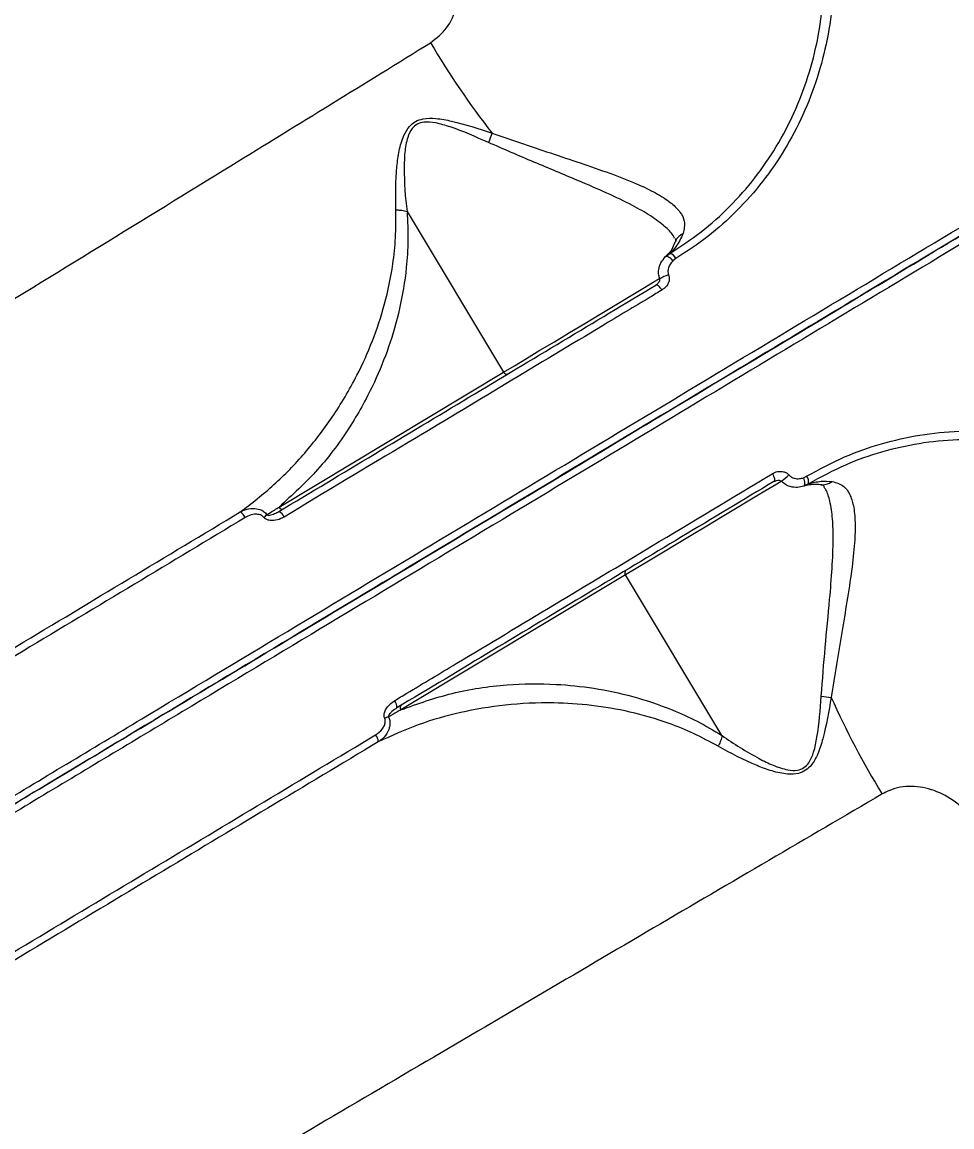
# Model space of a CAD drawing. Header units: millimetres. Extents: x -7245 to 6306, y -6696 to 5973.
# Drawn here: x -3003.4 to -2877.7, y 1886.6 to 2036.1 of the extents above; entities that cross this region are included whole.
import ezdxf

# ---------------------------------------------------------------- set-up
doc = ezdxf.new("R2010")
doc.units = ezdxf.units.MM
for name, color, linetype in [('DIKOM_ОБЪЕКТ', 7, 'Continuous'), ('DIKOM_РАЗМЕР_ЗОНА', 7, 'Continuous'), ('DIKOM_РАЗМЕР_ОБЪЕКТА', 7, 'Continuous')]:
    doc.layers.add(name, color=color, linetype=linetype)
doc.styles.add('style1', font='arial.ttf', dxfattribs={"width": 0.8})
doc.dimstyles.new('1-50', dxfattribs={"dimtxt": 300, "dimasz": 200, "dimexe": 100, "dimexo": 0, "dimgap": 100, "dimtad": 1, "dimtxsty": 'style1', "dimcen": 200, "dimclrd": 7, "dimclre": 7, "dimclrt": 7, "dimadec": 1, "dimazin": 2, "dimtfac": 1, "dimtmove": 0, "dimatfit": 2, "dimfxl": 0, "dimlwd": 25, "dimlwe": 18, "dimarcsym": 0})

# ---------------------------------------------------------------- blocks, each defined once
blk = doc.blocks.new('*D10')
at = {"layer": 'Defpoints', "color": 0, "transparency": 16777216}
for p in [(-4365.71, 2792.53), (4306.16, 475.6), (4306.16, -5965.27)]:
    blk.add_point(p, dxfattribs=at)
at = {"layer": 'DIKOM_РАЗМЕР_ОБЪЕКТА', "color": 7, "lineweight": 18, "transparency": 16777216}
for p, q in [((-4365.71, 2792.53), (-4365.71, -6065.27)), ((4306.16, 475.6), (4306.16, -6065.27))]:
    blk.add_line(p, q, dxfattribs=at)
at = {"layer": 'DIKOM_РАЗМЕР_ОБЪЕКТА', "color": 7, "lineweight": 25, "transparency": 16777216}
blk.add_line((-4165.71, -5965.27), (4106.16, -5965.27), dxfattribs=at)
at = {"layer": 'DIKOM_РАЗМЕР_ОБЪЕКТА', "color": 7, "transparency": 16777216}
for points in [[(-4165.71, -5931.93), (-4165.71, -5998.6), (-4365.71, -5965.27)], [(4106.16, -5931.93), (4106.16, -5998.6), (4306.16, -5965.27)]]:
    blk.add_solid(points, dxfattribs=at)
at = {"layer": 'DIKOM_РАЗМЕР_ОБЪЕКТА', "color": 7, "transparency": 16777216, "insert": (-85.78, -5712.1), "char_height": 300, "attachment_point": 5, "style": 'style1'}
blk.add_mtext('8650', dxfattribs=at)
blk = doc.blocks.new('*D11')
at = {"layer": 'Defpoints', "color": 0, "transparency": 16777216}
for p in [(-3472.32, 4472.83), (-6199.73, -2928.86), (1850.21, -2928.86)]:
    blk.add_point(p, dxfattribs=at)
at = {"layer": 'DIKOM_РАЗМЕР_ОБЪЕКТА', "color": 7, "lineweight": 18, "transparency": 16777216}
for p, q in [((-3472.32, 4472.83), (-6299.73, 4472.83)), ((1850.21, -2928.86), (-6299.73, -2928.86))]:
    blk.add_line(p, q, dxfattribs=at)
at = {"layer": 'DIKOM_РАЗМЕР_ОБЪЕКТА', "color": 7, "lineweight": 25, "transparency": 16777216}
blk.add_line((-6199.73, 4272.83), (-6199.73, -2728.86), dxfattribs=at)
at = {"layer": 'DIKOM_РАЗМЕР_ОБЪЕКТА', "color": 7, "transparency": 16777216}
for points in [[(-6233.06, 4272.83), (-6166.39, 4272.83), (-6199.73, 4472.83)], [(-6233.06, -2728.86), (-6166.39, -2728.86), (-6199.73, -2928.86)]]:
    blk.add_solid(points, dxfattribs=at)
at = {"layer": 'DIKOM_РАЗМЕР_ОБЪЕКТА', "color": 7, "transparency": 16777216, "insert": (-6452.9, 984.54), "char_height": 300, "attachment_point": 5, "rotation": 90, "style": 'style1'}
blk.add_mtext('7400', dxfattribs=at)
blk = doc.blocks.new('*D13')
at = {"layer": 'Defpoints', "color": 0, "transparency": 16777216}
for p in [(-4231.86, 5972.83), (-6795, -4928.88), (1792.4, -4928.88)]:
    blk.add_point(p, dxfattribs=at)
at = {"layer": 'DIKOM_РАЗМЕР_ЗОНА', "color": 7, "lineweight": 18, "transparency": 16777216}
for p, q in [((-4231.86, 5972.83), (-6895, 5972.83)), ((1792.4, -4928.88), (-6895, -4928.88))]:
    blk.add_line(p, q, dxfattribs=at)
at = {"layer": 'DIKOM_РАЗМЕР_ЗОНА', "color": 7, "lineweight": 25, "transparency": 16777216}
blk.add_line((-6795, 5772.83), (-6795, -4728.88), dxfattribs=at)
at = {"layer": 'DIKOM_РАЗМЕР_ЗОНА', "color": 7, "transparency": 16777216}
for points in [[(-6828.33, 5772.83), (-6761.67, 5772.83), (-6795, 5972.83)], [(-6828.33, -4728.88), (-6761.67, -4728.88), (-6795, -4928.88)]]:
    blk.add_solid(points, dxfattribs=at)
at = {"layer": 'DIKOM_РАЗМЕР_ЗОНА', "color": 7, "transparency": 16777216, "insert": (-7048.17, 972.94), "char_height": 300, "attachment_point": 5, "rotation": 90, "style": 'style1'}
blk.add_mtext('10900', dxfattribs=at)

msp = doc.modelspace()

# ---------------------------------------------------------------- linework, layer by layer
at = {"layer": 'DIKOM_ОБЪЕКТ', "color": 7, "linetype": 'Continuous', "lineweight": 15}
for p, q in [((-2951.37, 2010.431), (-2938.322, 1988.716)), ((-2916.413, 2004.344), (-2915.837, 2004.768)), ((-2915.035, 2004.078), (-2915.418, 2003.789)), ((-2968.698, 1970.465), (-2938.322, 1988.716)), ((-2897.78, 1974.434), (-2897.345, 1974.637)), ((-2897.112, 1973.605), (-2897.756, 1973.296)), ((-2921.841, 1961.287), (-2952.217, 1943.035)), ((-2908.794, 1939.572), (-2921.841, 1961.287))]:
    msp.add_line(p, q, dxfattribs=at)
at = {"layer": 'DIKOM_ОБЪЕКТ', "color": 7, "linetype": 'Continuous', "lineweight": 15, "flags": 128}
for points in [[(-2915.418, 2003.789), (-2915.56, 2003.94), (-2915.709, 2004.077), (-2915.859, 2004.194), (-2916.004, 2004.286), (-2916.137, 2004.35), (-2916.252, 2004.381), (-2916.346, 2004.379), (-2916.413, 2004.344)], [(-2938.322, 1988.716), (-2936.876, 1989.586), (-2935.225, 1990.578), (-2933.405, 1991.671), (-2931.456, 1992.842), (-2929.421, 1994.065), (-2927.342, 1995.314), (-2925.266, 1996.561), (-2923.238, 1997.78), (-2921.3, 1998.944), (-2919.496, 2000.028), (-2917.865, 2001.009), (-2917.139, 2001.445)], [(-2916.916, 1999.82), (-2917.022, 1999.985), (-2917.136, 2000.136), (-2917.254, 2000.269), (-2917.37, 2000.378), (-2917.481, 2000.457), (-2917.581, 2000.506), (-2917.668, 2000.521), (-2917.737, 2000.502)], [(-2901.988, 1974.975), (-2901.892, 1974.804), (-2901.812, 1974.632), (-2901.75, 1974.466), (-2901.709, 1974.312), (-2901.69, 1974.177), (-2901.694, 1974.066), (-2901.722, 1973.982), (-2901.771, 1973.93)], [(-2900.643, 1974.024), (-2901.384, 1973.579), (-2903.015, 1972.599), (-2904.819, 1971.515), (-2906.756, 1970.351), (-2908.785, 1969.132), (-2910.861, 1967.885), (-2912.939, 1966.636), (-2914.975, 1965.413), (-2916.924, 1964.242), (-2918.743, 1963.148), (-2920.395, 1962.156), (-2921.841, 1961.287)], [(-2897.78, 1974.434), (-2897.713, 1974.238), (-2897.662, 1974.042), (-2897.629, 1973.854), (-2897.616, 1973.683), (-2897.622, 1973.536), (-2897.649, 1973.42), (-2897.694, 1973.338), (-2897.756, 1973.296)]]:
    msp.add_lwpolyline(points, dxfattribs=at)
at = {"layer": 'DIKOM_ОБЪЕКТ', "color": 7, "linetype": 'Continuous', "lineweight": 15}
for centre, radius, start, end in [((-2359.315, 2317.953), 580.869, 185.999927, 210.901446), ((-2359.315, 2317.953), 580.367, 186.010894, 210.901446), ((-2359.315, 2317.953), 579.133, 186.037702, 210.901152), ((-2854.679, 2087.868), 108.277, 210.26948, 218.09792), ((-2904.397, 2006.829), 38.238, 158.14974, 160.19132), ((-2916.087, 2003.667), 1.13, 21.33102, 77.20042), ((-2914.287, 1996.3), 5.839, 107.12576, 120.44487), ((-2937.91, 1988.905), 0.454, 204.5556, 292.81349), ((-2903.904, 1979.001), 5.906, 301.63949, 314.80415), ((-2898.202, 1973.901), 1.129, 344.7716, 40.67792), ((-2968.285, 1970.654), 0.455, 204.65066, 292.74985), ((-2974.814, 1968.37), 1.664, 23.55785, 59.18767), ((-2982.926, 1984.076), 19.315, 309.04924, 310.73433), ((-2969.3, 1968.63), 1.372, 20.86881, 64.7998), ((-2921.48, 1961.563), 0.455, 129.26325, 217.30192), ((-2889.982, 1982.332), 37.828, 261.81077, 263.87452), ((-2795.059, 1988.573), 108.241, 203.9002, 211.73119), ((-2954.123, 1943.365), 1.375, 357.23582, 41.06534), ((-2951.856, 1943.311), 0.454, 129.21691, 217.43415), ((-2946.975, 1924.342), 19.038, 111.27654, 112.98689), ((-2956.938, 1938.619), 1.664, 2.81823, 38.43207)]:
    msp.add_arc(centre, radius, start, end, dxfattribs=at)
for points, knots in [([(-2915.837, 2004.768), (-2914.4, 2005.714), (-2911.523, 2007.608), (-2907.694, 2011.064), (-2904.276, 2014.918), (-2901.359, 2019.183), (-2898.947, 2023.782), (-2897.066, 2028.677), (-2895.75, 2033.818), (-2895.007, 2039.138), (-2894.779, 2044.905), (-2895.209, 2048.887), (-2895.442, 2051.048)], [0, 0, 0, 0, 0.09777, 0.1958536, 0.293632, 0.3914613, 0.489595, 0.5874243, 0.6858949, 0.7846825, 0.8831547, 1, 1, 1, 1]), ([(-2894.144, 2051.304), (-2893.909, 2049.101), (-2893.474, 2045.039), (-2893.714, 2039.157), (-2894.48, 2033.731), (-2895.83, 2028.485), (-2897.758, 2023.491), (-2900.228, 2018.797), (-2903.213, 2014.444), (-2906.709, 2010.51), (-2910.624, 2006.979), (-2913.566, 2005.044), (-2915.035, 2004.078)], [0, 0, 0, 0, 0.1166805, 0.2150832, 0.3137966, 0.4121987, 0.510061, 0.6082234, 0.7060814, 0.8039499, 0.9021293, 1, 1, 1, 1]), ([(-2948.194, 2033.289), (-2947.417, 2033.908), (-2945.839, 2035.166), (-2944.552, 2038.121), (-2944.236, 2041.429), (-2944.762, 2044.081), (-2945.369, 2045.492), (-2945.522, 2045.848)], [0, 0, 0, 0, 0.2187225, 0.4447852, 0.6794096, 0.9191896, 1, 1, 1, 1]), ([(-3387.375, 1765.684), (-3386.289, 1766.34), (-3384.115, 1767.656), (-3379.56, 1770.414), (-3374.085, 1773.729), (-3367.625, 1777.64), (-3360.232, 1782.118), (-3351.915, 1787.155), (-3342.671, 1792.754), (-3332.533, 1798.896), (-3321.543, 1805.556), (-3309.752, 1812.703), (-3297.214, 1820.304), (-3283.959, 1828.343), (-3269.995, 1836.814), (-3255.359, 1845.695), (-3240.106, 1854.955), (-3224.308, 1864.549), (-3208.037, 1874.435), (-3191.334, 1884.589), (-3174.215, 1895.001), (-3156.718, 1905.65), (-3138.909, 1916.495), (-3120.872, 1927.486), (-3102.691, 1938.574), (-3084.407, 1949.735), (-3066.049, 1960.951), (-3047.649, 1972.205), (-3029.278, 1983.453), (-3011.023, 1994.644), (-2992.968, 2005.727), (-2976.496, 2015.853), (-2961.566, 2025.044), (-2952.651, 2030.54), (-2948.194, 2033.289)], [0, 0, 0, 0, 0.0315567, 0.0632127, 0.0949195, 0.1266264, 0.1582827, 0.1898394, 0.2213972, 0.2530545, 0.2847622, 0.3164697, 0.3481268, 0.3796854, 0.4112653, 0.4429441, 0.4746738, 0.5064041, 0.5380837, 0.5696643, 0.6012948, 0.6330253, 0.6648063, 0.6965877, 0.7283186, 0.7599503, 0.7916596, 0.823468, 0.855327, 0.8871864, 0.9189955, 0.9507048, 0.9753528, 1, 1, 1, 1]), ([(-2952.917, 2010.655), (-2952.929, 2012.604), (-2952.945, 2015.246), (-2952.491, 2018.675), (-2951.975, 2020.535), (-2951.204, 2021.909), (-2950.271, 2022.681), (-2949.038, 2023.093), (-2947.357, 2023.084), (-2944.206, 2022.489), (-2941.7, 2021.66), (-2939.888, 2021.06)], [0, 0, 0, 0, 0.2657756, 0.3602908, 0.4543358, 0.5177815, 0.5633097, 0.6085871, 0.6803344, 0.7688809, 1, 1, 1, 1]), ([(-2940.373, 2019.787), (-2942.081, 2020.543), (-2944.425, 2021.58), (-2947.381, 2022.461), (-2948.93, 2022.631), (-2950.055, 2022.322), (-2950.86, 2021.602), (-2951.436, 2020.257), (-2951.738, 2018.438), (-2951.813, 2015.032), (-2951.652, 2012.354), (-2951.379, 2010.443), (-2951.379, 2010.44)], [0, 0, 0, 0, 0.2369943, 0.3252751, 0.3938295, 0.4351317, 0.4764608, 0.5364635, 0.6308598, 0.7257845, 0.9996808, 1, 1, 1, 1]), ([(-2939.888, 2021.06), (-2938.474, 2020.568), (-2935.641, 2019.582), (-2931.457, 2018.194), (-2927.337, 2016.82), (-2923.414, 2015.453), (-2920.054, 2014.118), (-2917.414, 2012.819), (-2915.572, 2011.605), (-2914.398, 2010.388), (-2913.699, 2009.049), (-2913.92, 2008.04), (-2914.046, 2007.465)], [0, 0, 0, 0, 0.1075906, 0.2154969, 0.3229176, 0.4368076, 0.5505766, 0.6441591, 0.7376611, 0.8166144, 0.8955102, 1, 1, 1, 1]), ([(-3397.001, 1695.616), (-3396.954, 1695.644), (-3396.826, 1695.722), (-3395.7, 1696.397), (-3393.359, 1697.805), (-3389.876, 1699.897), (-3385.237, 1702.684), (-3379.425, 1706.177), (-3372.566, 1710.298), (-3364.712, 1715.017), (-3355.93, 1720.294), (-3346.077, 1726.215), (-3335.14, 1732.785), (-3323.134, 1740), (-3310.321, 1747.698), (-3296.766, 1755.843), (-3282.546, 1764.387), (-3267.429, 1773.471), (-3251.429, 1783.084), (-3234.583, 1793.206), (-3217.464, 1803.493), (-3200.168, 1813.884), (-3182.789, 1824.327), (-3164.835, 1835.115), (-3146.342, 1846.227), (-3127.359, 1857.633), (-3108.038, 1869.242), (-3088.435, 1881.021), (-3068.607, 1892.934), (-3048.49, 1905.021), (-3028.143, 1917.247), (-3007.631, 1929.572), (-2987.405, 1941.724), (-2967.531, 1953.667), (-2948.059, 1965.366), (-2928.674, 1977.014), (-2909.446, 1988.567), (-2890.459, 1999.975), (-2873.19, 2010.352), (-2862.471, 2016.792), (-2857.731, 2019.64)], [0, 0, 0, 0, 0.0156515, 0.0421674, 0.0687037, 0.0952198, 0.1225059, 0.1498143, 0.1771006, 0.2036165, 0.2301528, 0.2566687, 0.2839552, 0.3112633, 0.3385495, 0.3650655, 0.3916017, 0.4181179, 0.4454042, 0.4727124, 0.499999, 0.52556, 0.5511395, 0.5767005, 0.6029493, 0.6292178, 0.6554665, 0.6819825, 0.7085191, 0.7350352, 0.7623211, 0.7896296, 0.8169161, 0.8434322, 0.8699687, 0.8964848, 0.923771, 0.951079, 0.9783656, 1, 1, 1, 1]), ([(-2915.223, 2006.839), (-2915.28, 2006.962), (-2915.537, 2007.512), (-2916.586, 2008.527), (-2918.394, 2009.881), (-2921.029, 2011.376), (-2924.326, 2012.954), (-2928.791, 2014.878), (-2934.2, 2017.107), (-2938.314, 2018.893), (-2940.373, 2019.787)], [0, 0, 0, 0, 0.026291, 0.1172115, 0.2270371, 0.3369791, 0.473009, 0.6091678, 0.8044473, 1, 1, 1, 1]), ([(-2856.702, 2017.928), (-2860.124, 2015.871), (-2869.414, 2010.289), (-2885.039, 2000.901), (-2903.657, 1989.713), (-2922.728, 1978.254), (-2942.15, 1966.584), (-2961.837, 1954.755), (-2981.728, 1942.803), (-3001.795, 1930.746), (-3022, 1918.605), (-3042.281, 1906.419), (-3062.541, 1894.245), (-3082.688, 1882.14), (-3102.656, 1870.142), (-3122.408, 1858.273), (-3141.916, 1846.552), (-3161.121, 1835.012), (-3179.936, 1823.707), (-3198.271, 1812.69), (-3216.064, 1801.999), (-3233.275, 1791.658), (-3249.886, 1781.677), (-3265.852, 1772.084), (-3281.099, 1762.922), (-3295.555, 1754.236), (-3309.167, 1746.057), (-3321.896, 1738.409), (-3333.738, 1731.293), (-3344.664, 1724.729), (-3354.624, 1718.744), (-3363.572, 1713.366), (-3371.098, 1708.845), (-3377.356, 1705.085), (-3382.506, 1701.99), (-3386.851, 1699.38), (-3390.375, 1697.262), (-3393.05, 1695.654), (-3394.869, 1694.561), (-3395.807, 1693.998), (-3395.923, 1693.928), (-3395.971, 1693.9)], [0, 0, 0, 0, 0.0156527, 0.0424899, 0.0694114, 0.0963762, 0.1233409, 0.1502626, 0.1770999, 0.203937, 0.2308584, 0.2578234, 0.2847881, 0.3117098, 0.3385469, 0.3653838, 0.3923056, 0.4192702, 0.446235, 0.4731568, 0.4999938, 0.5268307, 0.5537527, 0.5807172, 0.6076821, 0.6346038, 0.6614409, 0.6882778, 0.7151994, 0.7421642, 0.7691288, 0.7960506, 0.8228874, 0.8459667, 0.8691682, 0.8923972, 0.9156264, 0.9388281, 0.9615881, 0.9843479, 1, 1, 1, 1]), ([(-3395.629, 1695.273), (-3395.582, 1695.301), (-3395.453, 1695.378), (-3394.305, 1696.069), (-3391.892, 1697.517), (-3388.347, 1699.649), (-3383.704, 1702.438), (-3377.981, 1705.877), (-3371.185, 1709.96), (-3363.307, 1714.694), (-3354.381, 1720.057), (-3344.444, 1726.028), (-3333.544, 1732.577), (-3321.731, 1739.675), (-3309.032, 1747.305), (-3295.452, 1755.465), (-3281.03, 1764.13), (-3265.82, 1773.27), (-3249.892, 1782.84), (-3233.32, 1792.798), (-3216.15, 1803.114), (-3198.4, 1813.78), (-3180.108, 1824.77), (-3161.339, 1836.048), (-3142.179, 1847.561), (-3122.717, 1859.254), (-3103.012, 1871.095), (-3083.091, 1883.064), (-3062.993, 1895.141), (-3042.781, 1907.285), (-3022.549, 1919.442), (-3002.391, 1931.554), (-2983.636, 1942.823), (-2966.301, 1953.24), (-2950.358, 1962.818), (-2934.592, 1972.292), (-2918.861, 1981.744), (-2903.2, 1991.154), (-2887.656, 2000.494), (-2872.412, 2009.653), (-2862.564, 2015.57), (-2857.643, 2018.527)], [0, 0, 0, 0, 0.0156521, 0.042489, 0.0694107, 0.0963752, 0.12334, 0.1502617, 0.1770987, 0.203936, 0.2308572, 0.2578221, 0.2847867, 0.3117084, 0.3385455, 0.3653826, 0.3923042, 0.4192691, 0.4462335, 0.4731555, 0.4999924, 0.5268298, 0.5537512, 0.580716, 0.6076804, 0.6346023, 0.6614395, 0.6882763, 0.7151979, 0.7421631, 0.7691275, 0.7960494, 0.8228864, 0.8446321, 0.8664006, 0.8881689, 0.9099146, 0.9324238, 0.9549574, 0.9774911, 1, 1, 1, 1]), ([(-2857.643, 2018.527), (-2862.372, 2015.686), (-2872.966, 2009.321), (-2890.004, 1999.083), (-2908.675, 1987.864), (-2927.785, 1976.382), (-2947.232, 1964.697), (-2966.93, 1952.861), (-2986.817, 1940.912), (-3006.866, 1928.865), (-3027.038, 1916.744), (-3047.271, 1904.587), (-3067.471, 1892.45), (-3087.542, 1880.39), (-3107.178, 1868.592), (-3126.347, 1857.074), (-3145.038, 1845.843), (-3163.439, 1834.786), (-3181.473, 1823.951), (-3199.059, 1813.384), (-3216.361, 1802.988), (-3233.32, 1792.798), (-3249.892, 1782.84), (-3265.82, 1773.27), (-3281.031, 1764.13), (-3295.452, 1755.465), (-3309.032, 1747.305), (-3321.731, 1739.675), (-3333.544, 1732.577), (-3344.444, 1726.028), (-3354.381, 1720.057), (-3363.307, 1714.694), (-3370.686, 1710.26), (-3376.713, 1706.638), (-3381.606, 1703.699), (-3385.787, 1701.186), (-3389.287, 1699.084), (-3392.067, 1697.413), (-3394.077, 1696.205), (-3395.357, 1695.436), (-3395.539, 1695.327), (-3395.629, 1695.273)], [0, 0, 0, 0, 0.0216352, 0.0484723, 0.0753935, 0.1023585, 0.1293233, 0.1562448, 0.183082, 0.2099188, 0.2368403, 0.2638052, 0.2907701, 0.3176918, 0.3445288, 0.3703766, 0.3962997, 0.4222617, 0.4482237, 0.4741469, 0.499995, 0.5268318, 0.5537537, 0.5807181, 0.6076827, 0.6346045, 0.6614415, 0.6882785, 0.7151999, 0.7421646, 0.7691291, 0.7960506, 0.8228876, 0.8446334, 0.8664016, 0.8881699, 0.9099155, 0.9324242, 0.9549578, 0.9774915, 1, 1, 1, 1]), ([(-2973.962, 1969.799), (-2972.408, 1970.99), (-2969.3, 1973.375), (-2965.163, 1977.691), (-2961.375, 1982.608), (-2958.343, 1987.719), (-2956.002, 1992.889), (-2954.328, 1997.89), (-2953.347, 2002.617), (-2952.879, 2006.892), (-2952.904, 2009.401), (-2952.917, 2010.655)], [0, 0, 0, 0, 0.1352814, 0.2707783, 0.4060481, 0.549025, 0.6552682, 0.7616666, 0.8676978, 0.933871, 1, 1, 1, 1]), ([(-2951.37, 2010.431), (-2951.311, 2009.132), (-2951.192, 2006.533), (-2951.499, 2002.114), (-2952.305, 1997.237), (-2953.799, 1992.089), (-2955.96, 1986.78), (-2959.08, 1981.127), (-2963.327, 1975.36), (-2966.908, 1972.097), (-2968.698, 1970.465)], [0, 0, 0, 0, 0.0717664, 0.1435713, 0.2576781, 0.3721864, 0.4865159, 0.6397301, 0.8198582, 1, 1, 1, 1]), ([(-2952.917, 2010.655), (-2952.872, 2010.656), (-2952.594, 2010.663), (-2952.033, 2010.631), (-2951.61, 2010.508), (-2951.379, 2010.44)], [0, 0, 0, 0, 0.0792249, 0.4971898, 1, 1, 1, 1]), ([(-2951.379, 2010.44), (-2951.378, 2010.44), (-2951.376, 2010.439), (-2951.373, 2010.436), (-2951.371, 2010.433), (-2951.37, 2010.431)], [0, 0, 0, 0, 0.2408144, 0.5663173, 1, 1, 1, 1]), ([(-2914.046, 2007.465), (-2914.345, 2006.833), (-2914.84, 2005.785), (-2915.553, 2005.057), (-2915.837, 2004.768)], [0, 0, 0, 0, 0.6025787, 1, 1, 1, 1]), ([(-2914.046, 2007.465), (-2914.084, 2007.446), (-2914.292, 2007.339), (-2914.674, 2007.035), (-2915.005, 2006.662), (-2915.068, 2006.386), (-2915.075, 2006.357)], [0, 0, 0, 0, 0.0790679, 0.4432535, 0.9424614, 1, 1, 1, 1]), ([(-2915.104, 2006.365), (-2915.223, 2006.081), (-2915.496, 2005.425), (-2915.933, 2004.799), (-2916.257, 2004.517), (-2916.383, 2004.407)], [0, 0, 0, 0, 0.3197377, 0.7370466, 1, 1, 1, 1]), ([(-2915.182, 2006.86), (-2915.142, 2006.788), (-2915.056, 2006.63), (-2915.079, 2006.575), (-2915.05, 2006.496), (-2915.127, 2006.338), (-2915.141, 2006.308)], [0, 0, 0, 0, 0.2726839, 0.5965159, 0.9229583, 1, 1, 1, 1]), ([(-2917.183, 2001.34), (-2917.241, 2001.509), (-2917.381, 2001.918), (-2917.375, 2002.671), (-2917.1, 2003.571), (-2916.653, 2004.074), (-2916.413, 2004.344)], [0, 0, 0, 0, 0.1616286, 0.3914032, 0.6724077, 1, 1, 1, 1]), ([(-2915.418, 2003.789), (-2915.581, 2003.612), (-2915.876, 2003.291), (-2916.086, 2002.72), (-2916.119, 2002.243), (-2916.039, 2001.985), (-2916.007, 2001.881)], [0, 0, 0, 0, 0.3466879, 0.6312337, 0.8513132, 1, 1, 1, 1]), ([(-2916.007, 2001.881), (-2915.99, 2001.834), (-2915.926, 2001.656), (-2915.897, 2001.289), (-2916.022, 2000.771), (-2916.355, 2000.227), (-2916.723, 1999.96), (-2916.916, 1999.82)], [0, 0, 0, 0, 0.0579881, 0.2245448, 0.4301371, 0.7005394, 1, 1, 1, 1]), ([(-2968.716, 1969.871), (-2964.405, 1972.461), (-2955.782, 1977.643), (-2942.975, 1985.337), (-2930.265, 1992.975), (-2921.913, 1997.993), (-2917.737, 2000.502)], [0, 0, 0, 0, 0.2493097, 0.4986297, 0.7493129, 1, 1, 1, 1]), ([(-2917.282, 2001.395), (-2917.276, 2001.386), (-2917.263, 2001.37), (-2917.247, 2001.338), (-2917.234, 2001.299), (-2917.221, 2001.213), (-2917.248, 2001.045), (-2917.389, 2000.779), (-2917.583, 2000.588), (-2917.731, 2000.508), (-2917.748, 2000.499)], [0, 0, 0, 0, 0.0251371, 0.0494154, 0.0779324, 0.1265622, 0.2790736, 0.5418118, 0.9464085, 1, 1, 1, 1]), ([(-2916.916, 1999.82), (-2917.451, 1999.498), (-2920.127, 1997.89), (-2927.121, 1993.689), (-2937.992, 1987.157), (-2952.324, 1978.547), (-2962.402, 1972.493), (-2968.018, 1969.118)], [0, 0, 0, 0, 0.0321593, 0.1607944, 0.4182854, 0.675778, 1, 1, 1, 1]), ([(-2897.345, 1974.637), (-2895.655, 1975.557), (-2892.404, 1977.325), (-2887.235, 1979.126), (-2882.049, 1980.303), (-2876.732, 1980.842), (-2871.354, 1980.727), (-2865.979, 1979.978), (-2860.672, 1978.614), (-2855.507, 1976.622), (-2850.51, 1974.101), (-2847.394, 1971.973), (-2845.839, 1970.911)], [0, 0, 0, 0, 0.1070826, 0.2059772, 0.3051812, 0.4040745, 0.5033396, 0.6029202, 0.7021777, 0.8013464, 0.9008343, 1, 1, 1, 1]), ([(-2846.674, 1969.885), (-2848.198, 1970.928), (-2851.251, 1973.017), (-2856.147, 1975.495), (-2861.208, 1977.454), (-2866.406, 1978.799), (-2871.67, 1979.54), (-2876.936, 1979.661), (-2882.142, 1979.139), (-2887.219, 1977.992), (-2892.278, 1976.234), (-2895.459, 1974.504), (-2897.112, 1973.605)], [0, 0, 0, 0, 0.0992794, 0.1988766, 0.2981564, 0.3974199, 0.4970042, 0.5962728, 0.6950848, 0.7942228, 0.8930343, 1, 1, 1, 1]), ([(-2953.087, 1944.268), (-2952.528, 1944.603), (-2949.736, 1946.282), (-2942.492, 1950.634), (-2931.425, 1957.285), (-2917.132, 1965.874), (-2907.408, 1971.718), (-2901.988, 1974.975)], [0, 0, 0, 0, 0.0321525, 0.160792, 0.4182812, 0.6757759, 1, 1, 1, 1]), ([(-2901.988, 1974.975), (-2901.93, 1975.008), (-2901.652, 1975.165), (-2901.143, 1975.315), (-2900.539, 1975.287), (-2900.064, 1975.117), (-2899.849, 1974.913), (-2899.741, 1974.81)], [0, 0, 0, 0, 0.0843415, 0.402596, 0.6518629, 0.8255075, 1, 1, 1, 1]), ([(-2899.741, 1974.81), (-2899.629, 1974.705), (-2899.406, 1974.493), (-2898.906, 1974.315), (-2898.345, 1974.277), (-2897.959, 1974.384), (-2897.78, 1974.434)], [0, 0, 0, 0, 0.2096442, 0.4182203, 0.729814, 1, 1, 1, 1]), ([(-2901.771, 1973.93), (-2905.924, 1971.434), (-2914.23, 1966.443), (-2926.916, 1958.821), (-2939.745, 1951.113), (-2948.415, 1945.903), (-2952.75, 1943.298)], [0, 0, 0, 0, 0.2493124, 0.4986245, 0.749315, 1, 1, 1, 1]), ([(-2901.688, 1973.943), (-2901.599, 1973.994), (-2901.401, 1974.111), (-2901.1, 1974.116), (-2900.901, 1974.053), (-2900.821, 1973.994), (-2900.788, 1973.952), (-2900.779, 1973.932), (-2900.774, 1973.922)], [0, 0, 0, 0, 0.3065902, 0.6865082, 0.8665681, 0.9442398, 0.9730268, 1, 1, 1, 1]), ([(-2897.756, 1973.296), (-2898.027, 1973.224), (-2898.62, 1973.067), (-2899.484, 1973.171), (-2900.251, 1973.497), (-2900.594, 1973.846), (-2900.771, 1974.025)], [0, 0, 0, 0, 0.2543947, 0.5586492, 0.7735239, 1, 1, 1, 1]), ([(-2897.697, 1973.309), (-2897.67, 1973.321), (-2897.392, 1973.436), (-2896.767, 1973.543), (-2896.003, 1973.604), (-2895.47, 1973.515), (-2895.354, 1973.496)], [0, 0, 0, 0, 0.0468915, 0.4828788, 0.8878483, 1, 1, 1, 1]), ([(-2897.112, 1973.605), (-2896.556, 1973.756), (-2895.568, 1974.026), (-2894.4, 1973.952), (-2893.89, 1973.919)], [0, 0, 0, 0, 0.5623995, 1, 1, 1, 1]), ([(-2895.427, 1973.496), (-2895.391, 1973.495), (-2895.214, 1973.488), (-2895.152, 1973.415), (-2895.1, 1973.434), (-2894.988, 1973.243), (-2894.951, 1973.182)], [0, 0, 0, 0, 0.0824967, 0.4061854, 0.807911, 1, 1, 1, 1]), ([(-2895.37, 1944.89), (-2895.198, 1947.097), (-2894.849, 1951.57), (-2894.27, 1957.375), (-2893.872, 1962.252), (-2893.716, 1965.89), (-2893.796, 1968.938), (-2894.142, 1971.159), (-2894.543, 1972.569), (-2894.903, 1973.048), (-2894.984, 1973.157)], [0, 0, 0, 0, 0.1931867, 0.3913443, 0.5261014, 0.6638962, 0.7725705, 0.8839431, 0.9737451, 1, 1, 1, 1]), ([(-2895.346, 1973.531), (-2895.319, 1973.524), (-2895.048, 1973.45), (-2894.565, 1973.567), (-2894.117, 1973.762), (-2893.924, 1973.895), (-2893.89, 1973.919)], [0, 0, 0, 0, 0.0540768, 0.5549696, 0.9205637, 1, 1, 1, 1]), ([(-2893.89, 1973.919), (-2893.323, 1973.761), (-2892.329, 1973.483), (-2891.474, 1972.237), (-2890.95, 1970.629), (-2890.745, 1968.432), (-2890.836, 1965.492), (-2891.235, 1961.898), (-2891.869, 1957.793), (-2892.59, 1953.51), (-2893.329, 1949.164), (-2893.789, 1946.2), (-2894.018, 1944.72)], [0, 0, 0, 0, 0.1044874, 0.1833854, 0.2623371, 0.3558409, 0.4494215, 0.5631921, 0.6770813, 0.7845077, 0.892408, 1, 1, 1, 1]), ([(-2973.962, 1969.799), (-2973.792, 1969.886), (-2973.243, 1970.169), (-2972.319, 1970.347), (-2971.399, 1970.202), (-2970.752, 1969.895), (-2970.468, 1969.595), (-2970.322, 1969.441)], [0, 0, 0, 0, 0.1441651, 0.4679914, 0.690133, 0.8402899, 1, 1, 1, 1]), ([(-2970.322, 1969.441), (-2970.205, 1969.514), (-2969.661, 1969.854), (-2969.122, 1970.196), (-2968.698, 1970.465)], [0, 0, 0, 0, 0.2149257, 1, 1, 1, 1]), ([(-3034.418, 1933.44), (-3029.362, 1936.48), (-3019.251, 1942.56), (-3004.102, 1951.671), (-2988.981, 1960.765), (-2978.968, 1966.788), (-2973.962, 1969.799)], [0, 0, 0, 0, 0.2491012, 0.4982018, 0.7491007, 1, 1, 1, 1]), ([(-2973.289, 1969.035), (-2978.27, 1966.039), (-2988.233, 1960.047), (-3003.35, 1950.957), (-3018.568, 1941.805), (-3028.775, 1935.668), (-3033.879, 1932.599)], [0, 0, 0, 0, 0.2491, 0.4981973, 0.749096, 1, 1, 1, 1]), ([(-2970.758, 1969.076), (-2970.85, 1969.167), (-2971.035, 1969.347), (-2971.477, 1969.496), (-2972.123, 1969.513), (-2972.765, 1969.325), (-2973.164, 1969.104), (-2973.289, 1969.035)], [0, 0, 0, 0, 0.1388945, 0.2767464, 0.4966633, 0.8417782, 1, 1, 1, 1]), ([(-2968.018, 1969.118), (-2968.156, 1969.043), (-2968.59, 1968.804), (-2969.295, 1968.608), (-2969.994, 1968.634), (-2970.466, 1968.794), (-2970.66, 1968.982), (-2970.758, 1969.076)], [0, 0, 0, 0, 0.1605276, 0.5082085, 0.731935, 0.86538, 1, 1, 1, 1]), ([(-2970.322, 1969.441), (-2970.301, 1969.426), (-2970.256, 1969.394), (-2970.139, 1969.367), (-2969.915, 1969.371), (-2969.51, 1969.474), (-2969.091, 1969.656), (-2968.807, 1969.818), (-2968.716, 1969.871)], [0, 0, 0, 0, 0.0383166, 0.0818084, 0.1921025, 0.418026, 0.812329, 1, 1, 1, 1]), ([(-2952.217, 1943.035), (-2949.935, 1943.85), (-2945.373, 1945.479), (-2938.287, 1946.522), (-2931.831, 1946.623), (-2926.129, 1946.039), (-2920.883, 1944.941), (-2916.198, 1943.363), (-2912.152, 1941.559), (-2909.913, 1940.235), (-2908.794, 1939.572)], [0, 0, 0, 0, 0.1801427, 0.3602701, 0.513485, 0.6278139, 0.7423218, 0.8564307, 0.9282363, 1, 1, 1, 1]), ([(-2894.018, 1944.72), (-2894.34, 1942.839), (-2894.784, 1940.237), (-2895.737, 1937.176), (-2896.519, 1935.687), (-2897.462, 1934.792), (-2898.582, 1934.33), (-2900.156, 1934.295), (-2902.041, 1934.713), (-2905.282, 1935.921), (-2907.607, 1937.176), (-2909.322, 1938.101)], [0, 0, 0, 0, 0.2311194, 0.3196655, 0.3914013, 0.4366852, 0.4822222, 0.5456544, 0.6397124, 0.7342203, 1, 1, 1, 1]), ([(-2908.789, 1939.56), (-2908.788, 1939.559), (-2907.238, 1938.432), (-2904.938, 1937.019), (-2901.897, 1935.489), (-2900.149, 1934.901), (-2898.691, 1934.778), (-2897.678, 1935.151), (-2896.876, 1935.999), (-2896.3, 1937.446), (-2895.69, 1940.47), (-2895.505, 1943.027), (-2895.37, 1944.89)], [0, 0, 0, 0, 0.0003094, 0.2742198, 0.3691455, 0.4635479, 0.5235454, 0.5648629, 0.6061788, 0.6747269, 0.7630144, 1, 1, 1, 1]), ([(-2909.322, 1938.101), (-2910.424, 1938.701), (-2912.627, 1939.902), (-2916.621, 1941.495), (-2921.256, 1942.848), (-2926.457, 1943.718), (-2932.121, 1944.078), (-2938.057, 1943.8), (-2944.176, 1942.765), (-2949.93, 1941.138), (-2953.495, 1939.513), (-2955.276, 1938.701)], [0, 0, 0, 0, 0.0661272, 0.1323017, 0.2383334, 0.3447278, 0.4509726, 0.5939549, 0.7292187, 0.8647194, 1, 1, 1, 1]), ([(-2954.41, 1941.869), (-2954.429, 1941.921), (-2954.49, 1942.088), (-2954.508, 1942.443), (-2954.371, 1942.941), (-2953.947, 1943.642), (-2953.428, 1944.02), (-2953.087, 1944.268)], [0, 0, 0, 0, 0.0554406, 0.1783381, 0.3495209, 0.5729143, 1, 1, 1, 1]), ([(-2952.75, 1943.298), (-2952.982, 1943.146), (-2953.325, 1942.921), (-2953.683, 1942.562), (-2953.838, 1942.337), (-2953.898, 1942.179), (-2953.886, 1942.103), (-2953.883, 1942.083)], [0, 0, 0, 0, 0.4938927, 0.7307699, 0.8854734, 0.970122, 1, 1, 1, 1]), ([(-2955.634, 1939.654), (-2955.309, 1939.888), (-2954.827, 1940.236), (-2954.436, 1940.883), (-2954.313, 1941.335), (-2954.334, 1941.665), (-2954.392, 1941.821), (-2954.41, 1941.869)], [0, 0, 0, 0, 0.4385188, 0.6486463, 0.8192143, 0.945197, 1, 1, 1, 1]), ([(-2953.883, 1942.083), (-2953.852, 1942.005), (-2953.751, 1941.751), (-2953.677, 1941.237), (-2953.774, 1940.532), (-2954.161, 1939.692), (-2954.719, 1939.077), (-2955.164, 1938.776), (-2955.276, 1938.701)], [0, 0, 0, 0, 0.0635916, 0.2060005, 0.3867952, 0.5938887, 0.8977488, 1, 1, 1, 1]), ([(-2952.217, 1943.035), (-2952.401, 1942.931), (-2952.956, 1942.616), (-2953.512, 1942.296), (-2953.883, 1942.083)], [0, 0, 0, 0, 0.3320415, 1, 1, 1, 1]), ([(-3016.251, 1903.261), (-3011.182, 1906.305), (-3001.044, 1912.392), (-2985.855, 1921.511), (-2970.694, 1930.613), (-2960.654, 1936.64), (-2955.634, 1939.654)], [0, 0, 0, 0, 0.2491023, 0.4982009, 0.7491002, 1, 1, 1, 1]), ([(-2955.276, 1938.701), (-2960.249, 1935.716), (-2970.195, 1929.746), (-2985.287, 1920.687), (-3000.478, 1911.566), (-3010.667, 1905.449), (-3015.762, 1902.391)], [0, 0, 0, 0, 0.2491002, 0.498204, 0.7491019, 1, 1, 1, 1]), ([(-2908.789, 1939.56), (-2908.838, 1939.326), (-2908.927, 1938.894), (-2909.162, 1938.384), (-2909.301, 1938.14), (-2909.322, 1938.101)], [0, 0, 0, 0, 0.4995461, 0.9204531, 1, 1, 1, 1]), ([(-2908.794, 1939.572), (-2908.793, 1939.571), (-2908.791, 1939.568), (-2908.79, 1939.563), (-2908.79, 1939.561), (-2908.789, 1939.56)], [0, 0, 0, 0, 0.3943318, 0.7921689, 1, 1, 1, 1]), ([(-2874.777, 1928.109), (-2875.542, 1928.969), (-2877.053, 1930.668), (-2880.028, 1932.252), (-2883.147, 1932.85), (-2885.58, 1932.451), (-2886.786, 1931.82), (-2887.12, 1931.646)], [0, 0, 0, 0, 0.238513, 0.4713349, 0.6968061, 0.9159943, 1, 1, 1, 1]), ([(-2887.12, 1931.646), (-2892.215, 1928.663), (-2902.41, 1922.695), (-2918.018, 1913.541), (-2933.807, 1904.269), (-2949.978, 1894.76), (-2966.501, 1885.033), (-2983.345, 1875.104), (-3000.24, 1865.136), (-3017.701, 1854.823), (-3035.699, 1844.183), (-3054.187, 1833.243), (-3072.545, 1822.373), (-3090.686, 1811.621), (-3108.525, 1801.042), (-3125.984, 1790.68), (-3143.029, 1780.56), (-3159.64, 1770.692), (-3175.788, 1761.095), (-3191.399, 1751.812), (-3206.398, 1742.89), (-3220.722, 1734.367), (-3234.335, 1726.264), (-3247.23, 1718.586), (-3259.384, 1711.348), (-3270.741, 1704.582), (-3281.248, 1698.322), (-3291.041, 1692.485), (-3300.029, 1687.127), (-3308.149, 1682.288), (-3315.218, 1678.073), (-3321.172, 1674.523), (-3326.099, 1671.584), (-3328.423, 1670.198), (-3329.585, 1669.505)], [0, 0, 0, 0, 0.0277666, 0.0555664, 0.0833655, 0.1111325, 0.1400375, 0.16898, 0.1979229, 0.2268277, 0.2586373, 0.2905481, 0.3225102, 0.3544717, 0.3863819, 0.4181913, 0.4498954, 0.4817002, 0.5135555, 0.5454109, 0.5772154, 0.6089188, 0.6405475, 0.672276, 0.7040554, 0.7358345, 0.7675625, 0.7991911, 0.832594, 0.8660267, 0.8994294, 0.9329431, 0.9664867, 1, 1, 1, 1])]:
    msp.add_open_spline(points, degree=3, knots=knots, dxfattribs=at)

# ---------------------------------------------------------------- dimensions: what is measured, and where the dimension line sits
at = {"layer": 'DIKOM_РАЗМЕР_ЗОНА'}
dim = msp.add_linear_dim(base=(-6795.001, -4928.879), p1=(-4231.865, 5972.834), p2=(1792.398, -4928.879), angle=90, text='10900', dimstyle='1-50', dxfattribs=at)
dim.commit()
dim.dimension.update_dxf_attribs({"geometry": '*D13', "text_midpoint": (-6795.001, 972.936), "dimtype": 160})
at = {"layer": 'DIKOM_РАЗМЕР_ОБЪЕКТА'}
dim = msp.add_linear_dim(base=(-6199.728, -2928.864), p1=(-3472.315, 4472.834), p2=(1850.213, -2928.864), angle=90, text='7400', dimstyle='1-50', dxfattribs=at)
dim.commit()
dim.dimension.update_dxf_attribs({"geometry": '*D11', "text_midpoint": (-6199.728, 984.539), "dimtype": 160})
dim = msp.add_linear_dim(base=(4306.158, -5965.268), p1=(-4365.714, 2792.532), p2=(4306.158, 475.605), text='8650', dimstyle='1-50', dxfattribs=at)
dim.commit()
dim.dimension.update_dxf_attribs({"geometry": '*D10', "text_midpoint": (-85.784, -5965.268), "dimtype": 160})

doc.saveas('drawing.dxf')
